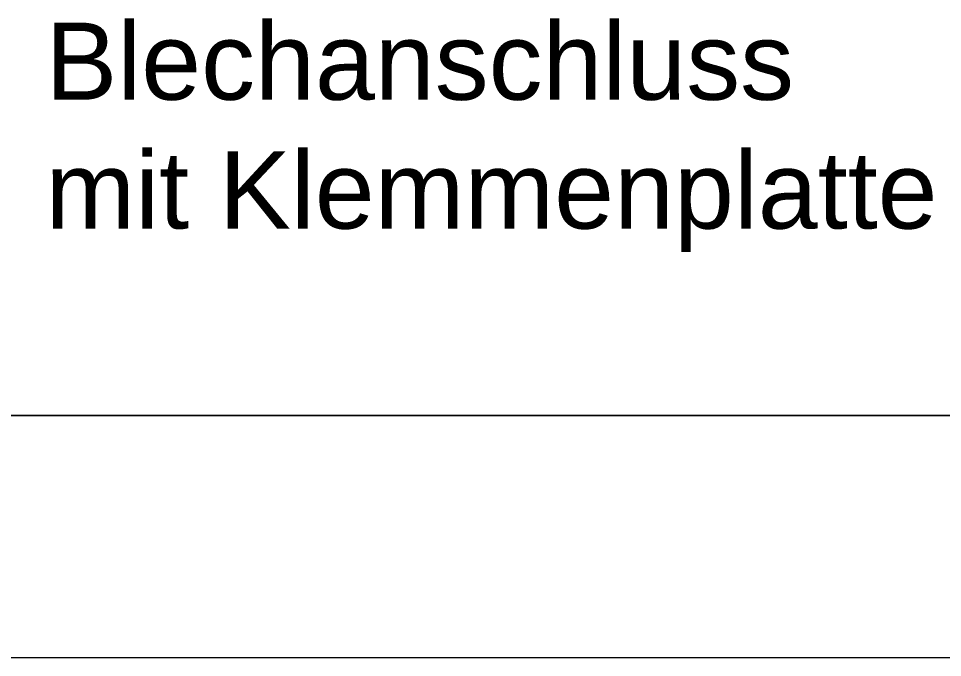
# Model space of a CAD drawing. Extents: x -1132 to 613, y -233 to 616.
# Drawn here: x 359.29 to 392.03, y 99.47 to 122.1 of the extents above; entities that cross this region are included whole.
import ezdxf

# ---------------------------------------------------------------- set-up
doc = ezdxf.new("R2010")
doc.units = 0
doc.layers.get('0').update_dxf_attribs({"lineweight": 13})
doc.layers.add('EL01_WAN_Geometrie', color=3, linetype='Continuous', lineweight=13, true_color=0x00ff00)
doc.layers.add('EL01_WAN_Geometrie-A0GYANLHE9', color=3, linetype='Continuous', lineweight=13, true_color=0x00ff00)
doc.layers.add('EL01_WAN_Text', color=7, linetype='Continuous', lineweight=13)
doc.styles.get("Standard").update_dxf_attribs({"font": 'arial.ttf'})

# ---------------------------------------------------------------- blocks, each defined once
blk = doc.blocks.new('Polygon-A0UJ2EDWXE', base_point=(202.58, 108.035))
at = {"color": 0, "linetype": 'ByBlock', "lineweight": -2, "ltscale": 0.13}
blk.add_line((392.581, 108.035), (202.58, 108.035), dxfattribs=at)
blk = doc.blocks.new('Polygon-A0UJ2EEOXE', base_point=(202.58, -124.511))
at = {"color": 0, "linetype": 'ByBlock', "lineweight": -2, "ltscale": 0.13}
blk.add_line((202.58, 108.035), (392.581, 108.035), dxfattribs=at)

msp = doc.modelspace()

# ---------------------------------------------------------------- linework, layer by layer
at = {"layer": 'EL01_WAN_Geometrie-A0GYANLHE9', "ltscale": 0.13}
msp.add_line((202.58, 99.467), (392.581, 99.467), dxfattribs=at)

# ---------------------------------------------------------------- block references
at = {"layer": 'EL01_WAN_Geometrie', "ltscale": 0.13}
for name, p in [('Polygon-A0UJ2EDWXE', (202.58, 108.035)), ('Polygon-A0UJ2EEOXE', (202.58, -124.511))]:
    msp.add_blockref(name, p, dxfattribs=at)

# ---------------------------------------------------------------- texts
at = {"layer": 'EL01_WAN_Text', "ltscale": 0.13, "insert": (360.246, 121.955), "char_height": 2.73255, "attachment_point": 1, "line_spacing_factor": 1.002}
msp.add_mtext('{\\fArial;Blechanschluss \\Pmit Klemmenplatte}', dxfattribs=at)

doc.saveas('drawing.dxf')
